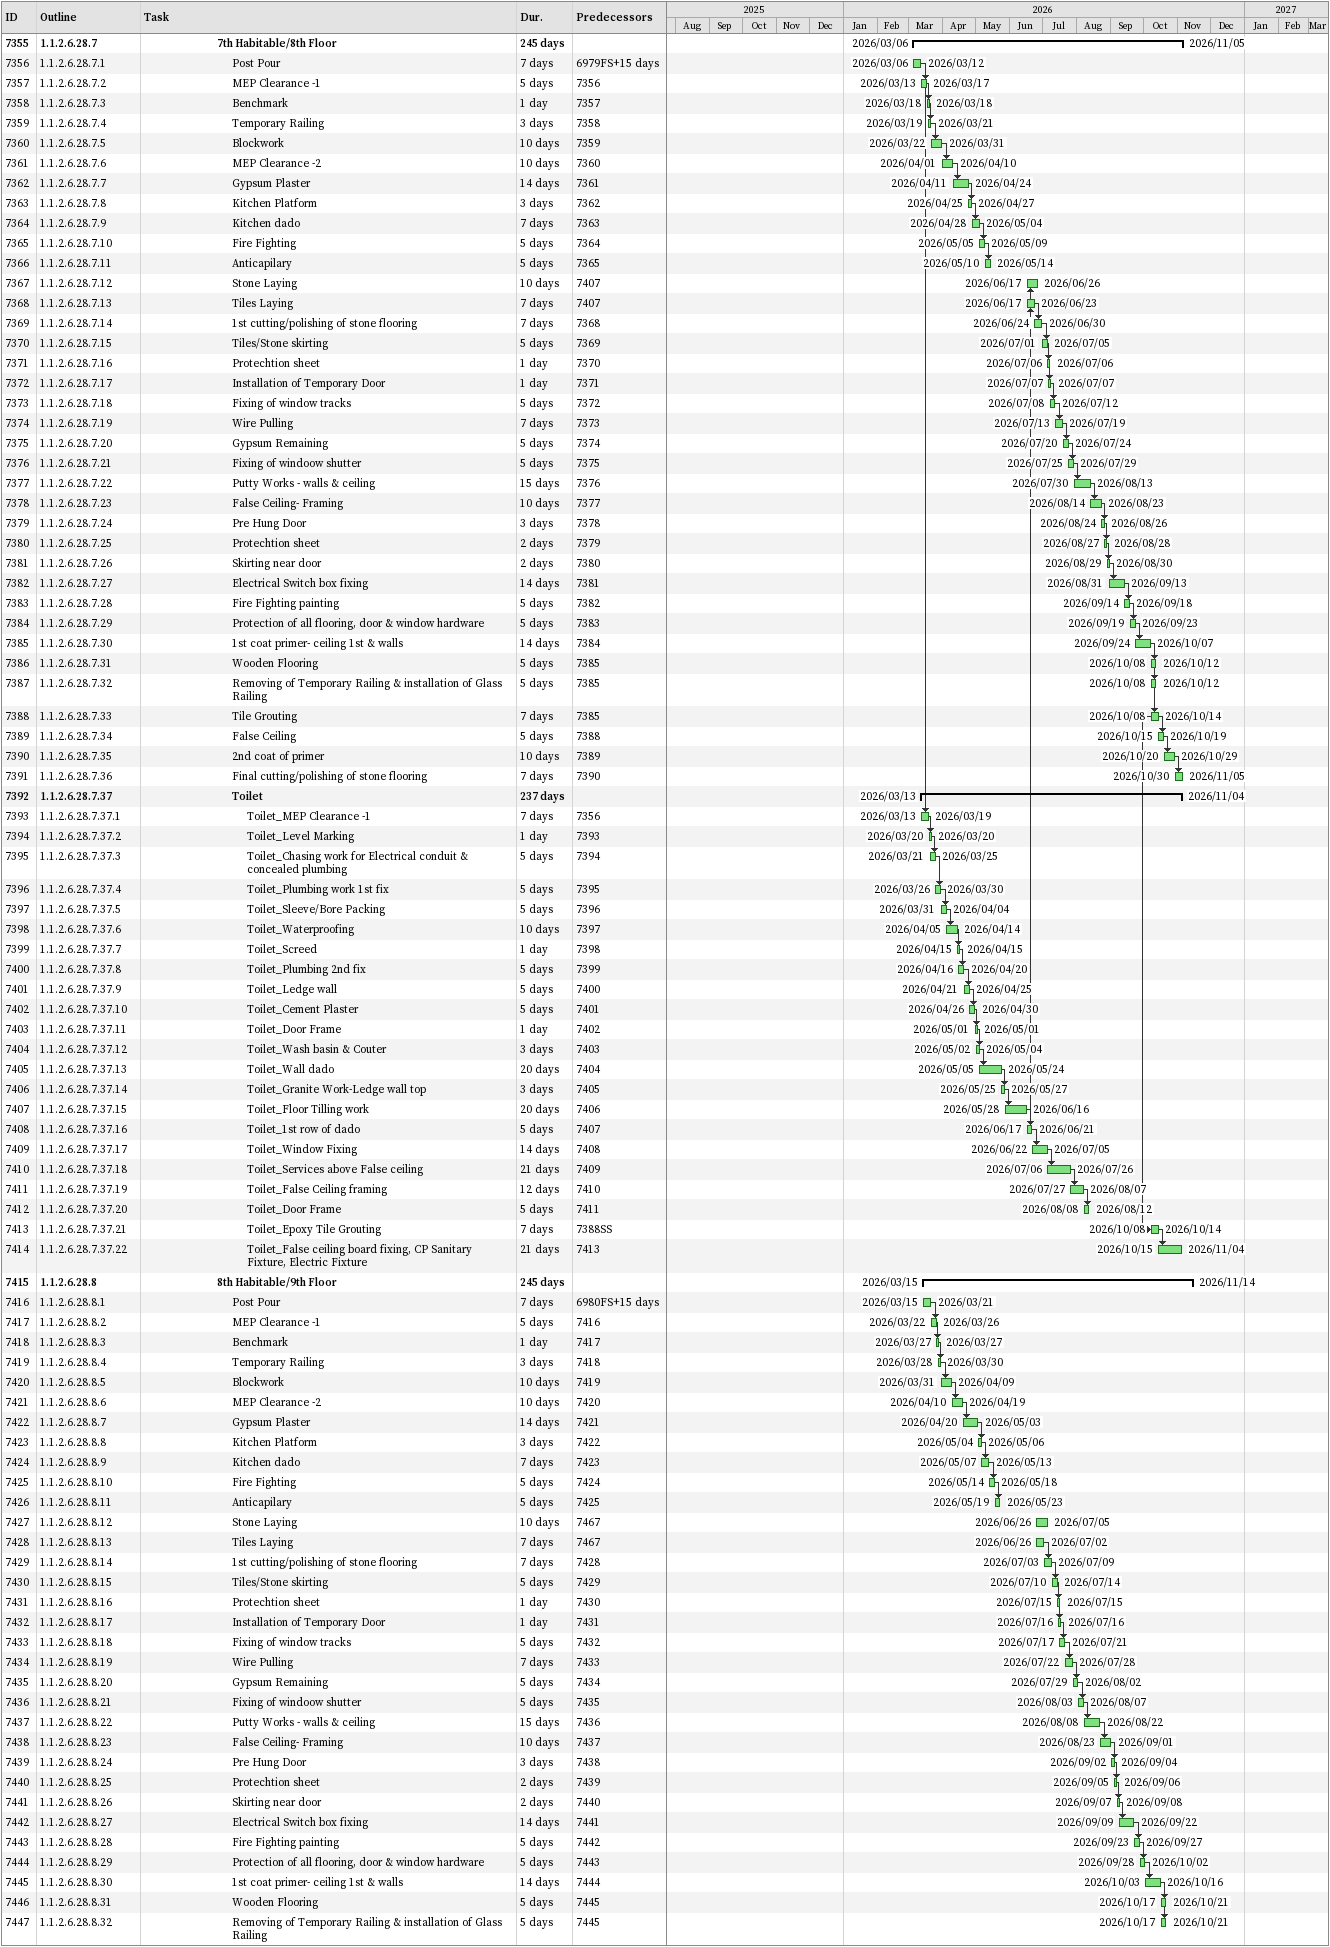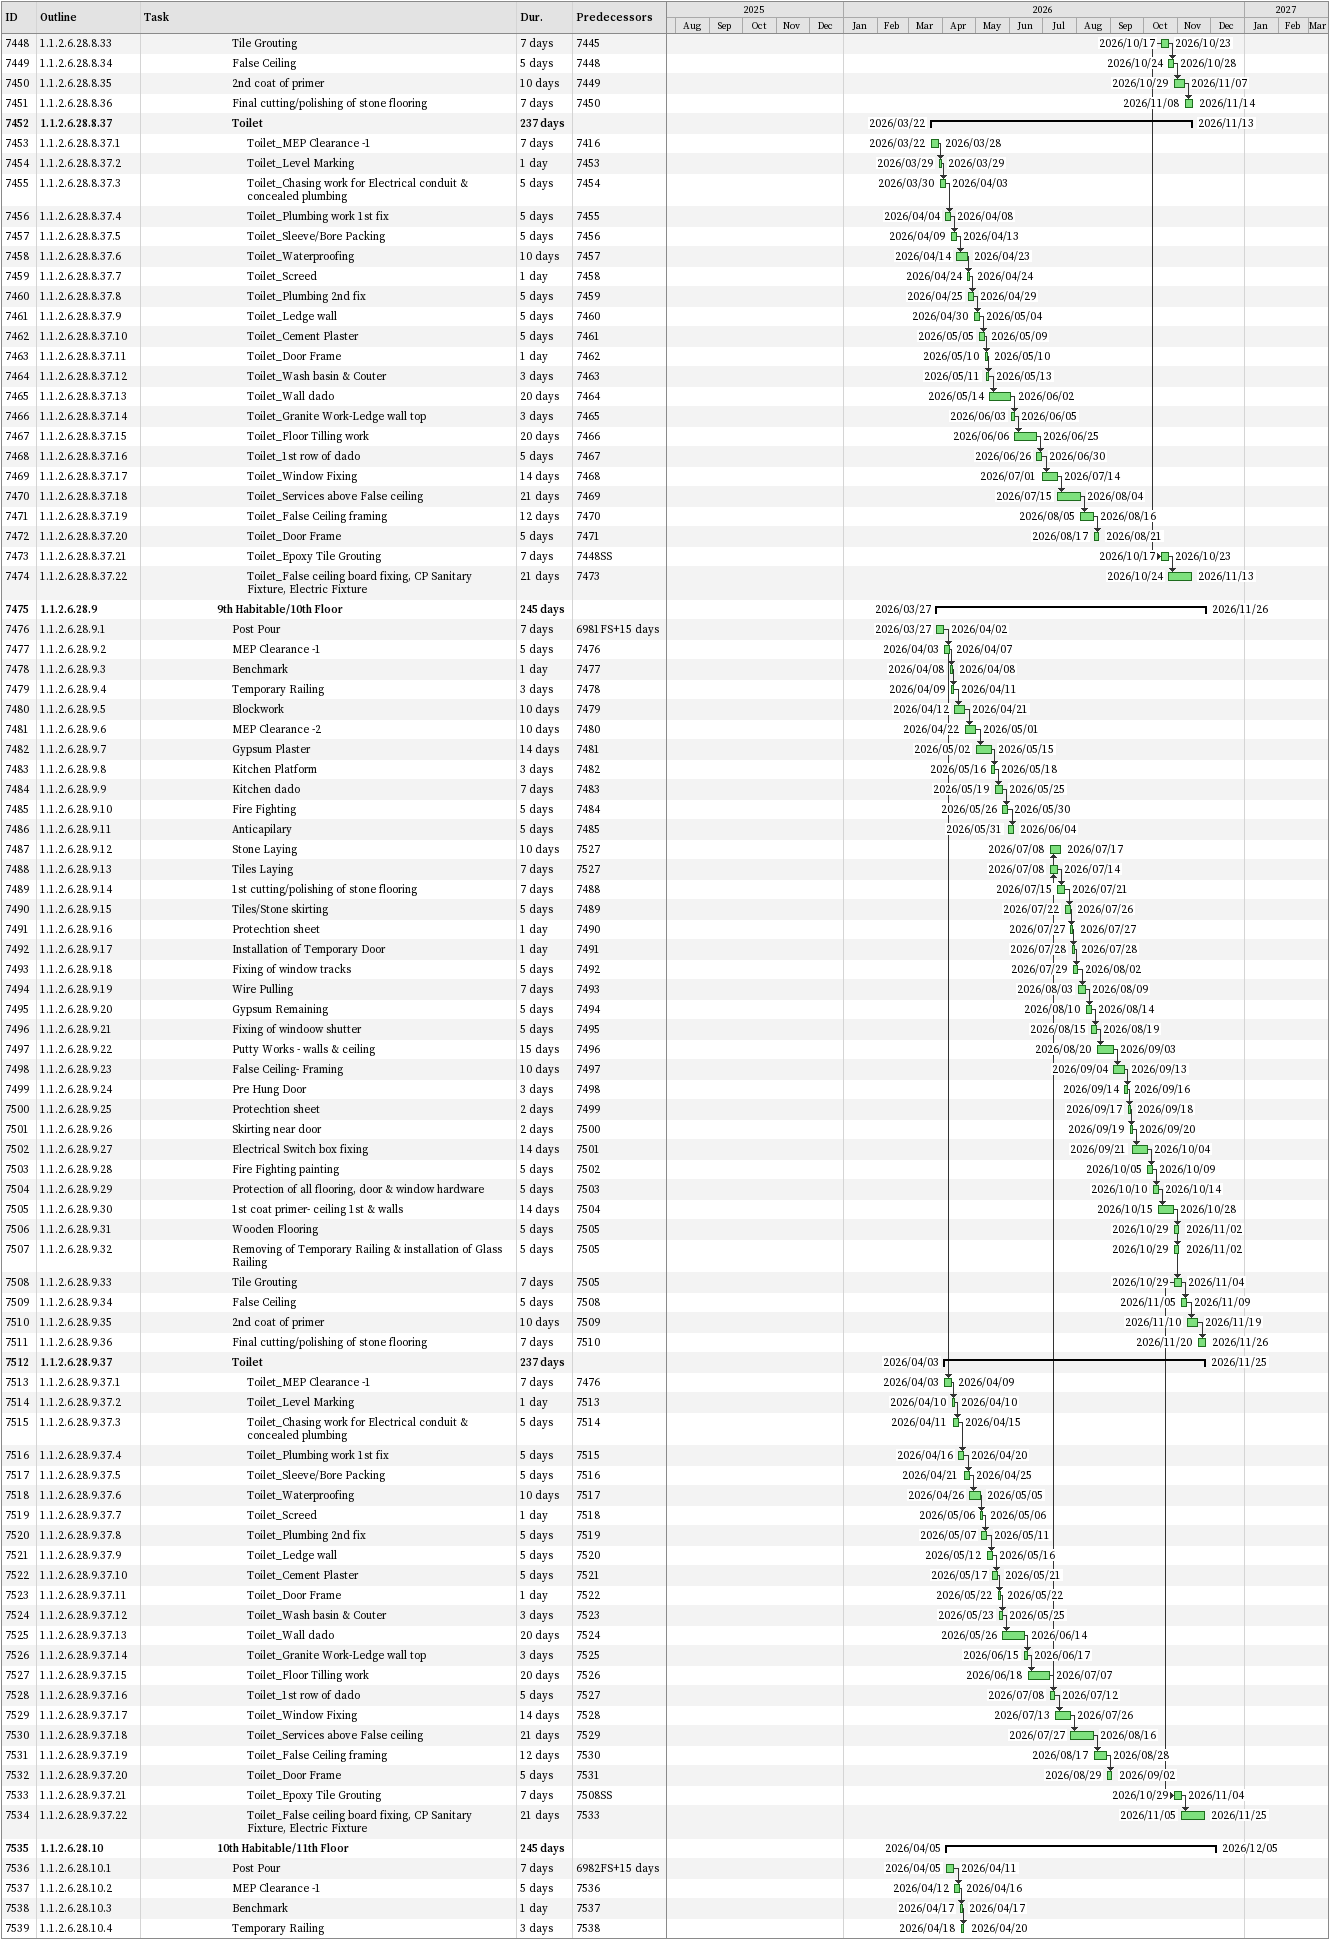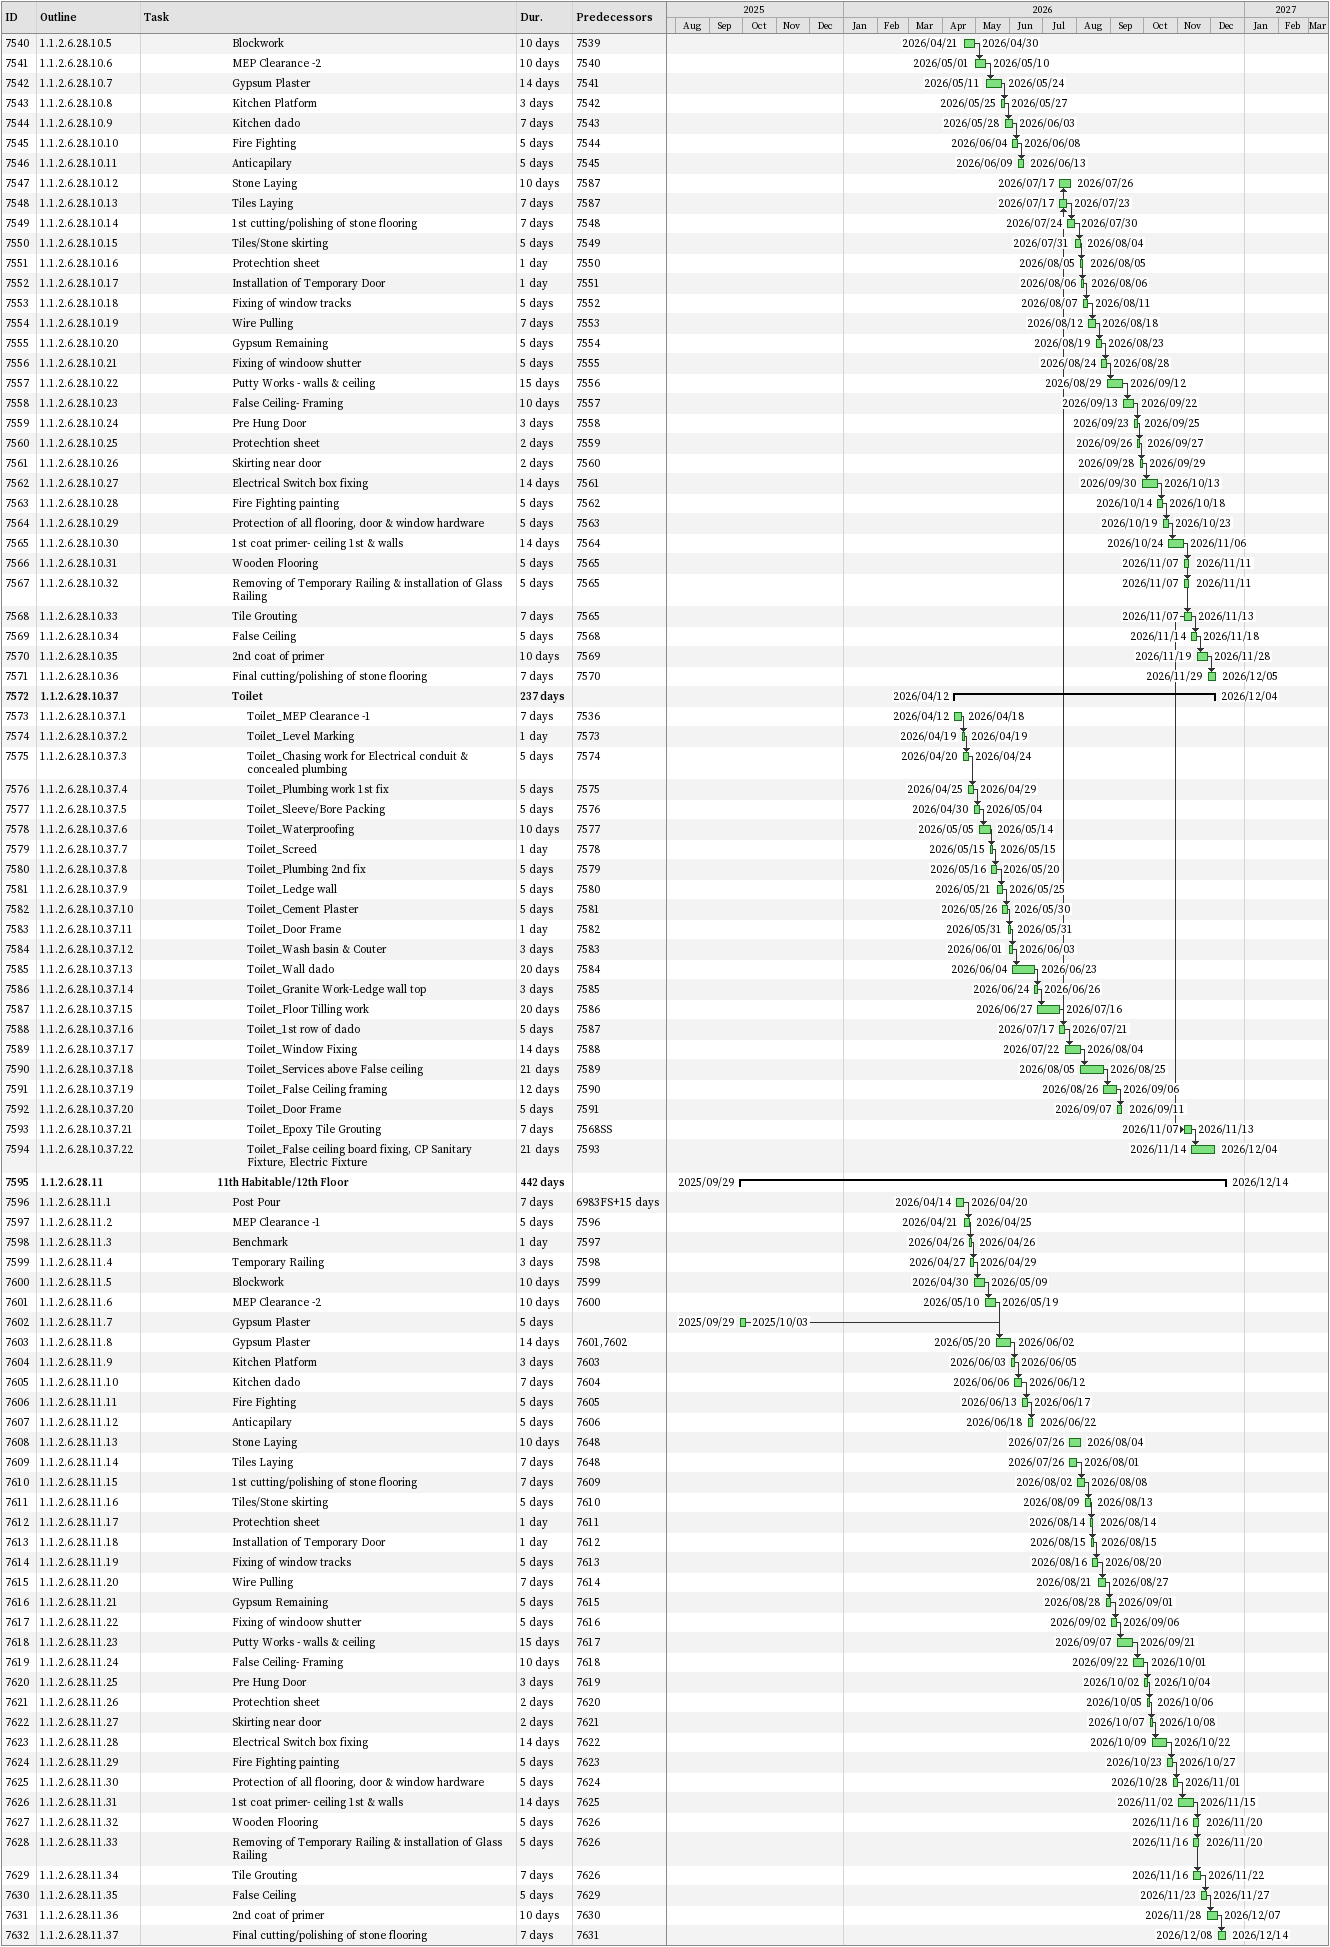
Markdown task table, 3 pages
| ID | WBS | Task | Duration | Start | Finish | Predecessors |
|---|---|---|---|---|---|---|
| 7355 | 1.1.2.6.28.7 | **7th Habitable/8th Floor** | 245d | 2026-03-06 | 2026-11-05 |  |
| 7356 | 1.1.2.6.28.7.1 | Post Pour | 7d | 2026-03-06 | 2026-03-12 | 6979FS+15d |
| 7357 | 1.1.2.6.28.7.2 | MEP Clearance -1 | 5d | 2026-03-13 | 2026-03-17 | 7356 |
| 7358 | 1.1.2.6.28.7.3 | Benchmark | 1d | 2026-03-18 | 2026-03-18 | 7357 |
| 7359 | 1.1.2.6.28.7.4 | Temporary Railing | 3d | 2026-03-19 | 2026-03-21 | 7358 |
| 7360 | 1.1.2.6.28.7.5 | Blockwork | 10d | 2026-03-22 | 2026-03-31 | 7359 |
| 7361 | 1.1.2.6.28.7.6 | MEP Clearance -2 | 10d | 2026-04-01 | 2026-04-10 | 7360 |
| 7362 | 1.1.2.6.28.7.7 | Gypsum Plaster | 14d | 2026-04-11 | 2026-04-24 | 7361 |
| 7363 | 1.1.2.6.28.7.8 | Kitchen Platform | 3d | 2026-04-25 | 2026-04-27 | 7362 |
| 7364 | 1.1.2.6.28.7.9 | Kitchen dado | 7d | 2026-04-28 | 2026-05-04 | 7363 |
| 7365 | 1.1.2.6.28.7.10 | Fire Fighting | 5d | 2026-05-05 | 2026-05-09 | 7364 |
| 7366 | 1.1.2.6.28.7.11 | Anticapilary | 5d | 2026-05-10 | 2026-05-14 | 7365 |
| 7367 | 1.1.2.6.28.7.12 | Stone Laying | 10d | 2026-06-17 | 2026-06-26 | 7407 |
| 7368 | 1.1.2.6.28.7.13 | Tiles Laying | 7d | 2026-06-17 | 2026-06-23 | 7407 |
| 7369 | 1.1.2.6.28.7.14 | 1st cutting/polishing of stone flooring | 7d | 2026-06-24 | 2026-06-30 | 7368 |
| 7370 | 1.1.2.6.28.7.15 | Tiles/Stone skirting | 5d | 2026-07-01 | 2026-07-05 | 7369 |
| 7371 | 1.1.2.6.28.7.16 | Protechtion sheet | 1d | 2026-07-06 | 2026-07-06 | 7370 |
| 7372 | 1.1.2.6.28.7.17 | Installation of Temporary Door | 1d | 2026-07-07 | 2026-07-07 | 7371 |
| 7373 | 1.1.2.6.28.7.18 | Fixing of window tracks | 5d | 2026-07-08 | 2026-07-12 | 7372 |
| 7374 | 1.1.2.6.28.7.19 | Wire Pulling | 7d | 2026-07-13 | 2026-07-19 | 7373 |
| 7375 | 1.1.2.6.28.7.20 | Gypsum Remaining | 5d | 2026-07-20 | 2026-07-24 | 7374 |
| 7376 | 1.1.2.6.28.7.21 | Fixing of windoow shutter | 5d | 2026-07-25 | 2026-07-29 | 7375 |
| 7377 | 1.1.2.6.28.7.22 | Putty Works - walls & ceiling | 15d | 2026-07-30 | 2026-08-13 | 7376 |
| 7378 | 1.1.2.6.28.7.23 | False Ceiling- Framing | 10d | 2026-08-14 | 2026-08-23 | 7377 |
| 7379 | 1.1.2.6.28.7.24 | Pre Hung Door | 3d | 2026-08-24 | 2026-08-26 | 7378 |
| 7380 | 1.1.2.6.28.7.25 | Protechtion sheet | 2d | 2026-08-27 | 2026-08-28 | 7379 |
| 7381 | 1.1.2.6.28.7.26 | Skirting near door | 2d | 2026-08-29 | 2026-08-30 | 7380 |
| 7382 | 1.1.2.6.28.7.27 | Electrical Switch box fixing | 14d | 2026-08-31 | 2026-09-13 | 7381 |
| 7383 | 1.1.2.6.28.7.28 | Fire Fighting painting | 5d | 2026-09-14 | 2026-09-18 | 7382 |
| 7384 | 1.1.2.6.28.7.29 | Protection of all flooring, door & window hardware | 5d | 2026-09-19 | 2026-09-23 | 7383 |
| 7385 | 1.1.2.6.28.7.30 | 1st coat primer- ceiling 1st & walls | 14d | 2026-09-24 | 2026-10-07 | 7384 |
| 7386 | 1.1.2.6.28.7.31 | Wooden Flooring | 5d | 2026-10-08 | 2026-10-12 | 7385 |
| 7387 | 1.1.2.6.28.7.32 | Removing of Temporary Railing & installation of Glass Railing | 5d | 2026-10-08 | 2026-10-12 | 7385 |
| 7388 | 1.1.2.6.28.7.33 | Tile Grouting | 7d | 2026-10-08 | 2026-10-14 | 7385 |
| 7389 | 1.1.2.6.28.7.34 | False Ceiling | 5d | 2026-10-15 | 2026-10-19 | 7388 |
| 7390 | 1.1.2.6.28.7.35 | 2nd coat of primer | 10d | 2026-10-20 | 2026-10-29 | 7389 |
| 7391 | 1.1.2.6.28.7.36 | Final cutting/polishing of stone flooring | 7d | 2026-10-30 | 2026-11-05 | 7390 |
| 7392 | 1.1.2.6.28.7.37 | **Toilet** | 237d | 2026-03-13 | 2026-11-04 |  |
| 7393 | 1.1.2.6.28.7.37.1 | Toilet_MEP Clearance -1 | 7d | 2026-03-13 | 2026-03-19 | 7356 |
| 7394 | 1.1.2.6.28.7.37.2 | Toilet_Level Marking | 1d | 2026-03-20 | 2026-03-20 | 7393 |
| 7395 | 1.1.2.6.28.7.37.3 | Toilet_Chasing work for Electrical conduit & concealed plumbing | 5d | 2026-03-21 | 2026-03-25 | 7394 |
| 7396 | 1.1.2.6.28.7.37.4 | Toilet_Plumbing work 1st fix | 5d | 2026-03-26 | 2026-03-30 | 7395 |
| 7397 | 1.1.2.6.28.7.37.5 | Toilet_Sleeve/Bore Packing | 5d | 2026-03-31 | 2026-04-04 | 7396 |
| 7398 | 1.1.2.6.28.7.37.6 | Toilet_Waterproofing | 10d | 2026-04-05 | 2026-04-14 | 7397 |
| 7399 | 1.1.2.6.28.7.37.7 | Toilet_Screed | 1d | 2026-04-15 | 2026-04-15 | 7398 |
| 7400 | 1.1.2.6.28.7.37.8 | Toilet_Plumbing 2nd fix | 5d | 2026-04-16 | 2026-04-20 | 7399 |
| 7401 | 1.1.2.6.28.7.37.9 | Toilet_Ledge wall | 5d | 2026-04-21 | 2026-04-25 | 7400 |
| 7402 | 1.1.2.6.28.7.37.10 | Toilet_Cement Plaster | 5d | 2026-04-26 | 2026-04-30 | 7401 |
| 7403 | 1.1.2.6.28.7.37.11 | Toilet_Door Frame | 1d | 2026-05-01 | 2026-05-01 | 7402 |
| 7404 | 1.1.2.6.28.7.37.12 | Toilet_Wash basin & Couter | 3d | 2026-05-02 | 2026-05-04 | 7403 |
| 7405 | 1.1.2.6.28.7.37.13 | Toilet_Wall dado | 20d | 2026-05-05 | 2026-05-24 | 7404 |
| 7406 | 1.1.2.6.28.7.37.14 | Toilet_Granite Work-Ledge wall top | 3d | 2026-05-25 | 2026-05-27 | 7405 |
| 7407 | 1.1.2.6.28.7.37.15 | Toilet_Floor Tilling work | 20d | 2026-05-28 | 2026-06-16 | 7406 |
| 7408 | 1.1.2.6.28.7.37.16 | Toilet_1st row of dado | 5d | 2026-06-17 | 2026-06-21 | 7407 |
| 7409 | 1.1.2.6.28.7.37.17 | Toilet_Window Fixing | 14d | 2026-06-22 | 2026-07-05 | 7408 |
| 7410 | 1.1.2.6.28.7.37.18 | Toilet_Services above False ceiling | 21d | 2026-07-06 | 2026-07-26 | 7409 |
| 7411 | 1.1.2.6.28.7.37.19 | Toilet_False Ceiling framing | 12d | 2026-07-27 | 2026-08-07 | 7410 |
| 7412 | 1.1.2.6.28.7.37.20 | Toilet_Door Frame | 5d | 2026-08-08 | 2026-08-12 | 7411 |
| 7413 | 1.1.2.6.28.7.37.21 | Toilet_Epoxy Tile Grouting | 7d | 2026-10-08 | 2026-10-14 | 7388SS |
| 7414 | 1.1.2.6.28.7.37.22 | Toilet_False ceiling board fixing, CP Sanitary Fixture, Electric Fixture | 21d | 2026-10-15 | 2026-11-04 | 7413 |
| 7415 | 1.1.2.6.28.8 | **8th Habitable/9th Floor** | 245d | 2026-03-15 | 2026-11-14 |  |
| 7416 | 1.1.2.6.28.8.1 | Post Pour | 7d | 2026-03-15 | 2026-03-21 | 6980FS+15d |
| 7417 | 1.1.2.6.28.8.2 | MEP Clearance -1 | 5d | 2026-03-22 | 2026-03-26 | 7416 |
| 7418 | 1.1.2.6.28.8.3 | Benchmark | 1d | 2026-03-27 | 2026-03-27 | 7417 |
| 7419 | 1.1.2.6.28.8.4 | Temporary Railing | 3d | 2026-03-28 | 2026-03-30 | 7418 |
| 7420 | 1.1.2.6.28.8.5 | Blockwork | 10d | 2026-03-31 | 2026-04-09 | 7419 |
| 7421 | 1.1.2.6.28.8.6 | MEP Clearance -2 | 10d | 2026-04-10 | 2026-04-19 | 7420 |
| 7422 | 1.1.2.6.28.8.7 | Gypsum Plaster | 14d | 2026-04-20 | 2026-05-03 | 7421 |
| 7423 | 1.1.2.6.28.8.8 | Kitchen Platform | 3d | 2026-05-04 | 2026-05-06 | 7422 |
| 7424 | 1.1.2.6.28.8.9 | Kitchen dado | 7d | 2026-05-07 | 2026-05-13 | 7423 |
| 7425 | 1.1.2.6.28.8.10 | Fire Fighting | 5d | 2026-05-14 | 2026-05-18 | 7424 |
| 7426 | 1.1.2.6.28.8.11 | Anticapilary | 5d | 2026-05-19 | 2026-05-23 | 7425 |
| 7427 | 1.1.2.6.28.8.12 | Stone Laying | 10d | 2026-06-26 | 2026-07-05 | 7467 |
| 7428 | 1.1.2.6.28.8.13 | Tiles Laying | 7d | 2026-06-26 | 2026-07-02 | 7467 |
| 7429 | 1.1.2.6.28.8.14 | 1st cutting/polishing of stone flooring | 7d | 2026-07-03 | 2026-07-09 | 7428 |
| 7430 | 1.1.2.6.28.8.15 | Tiles/Stone skirting | 5d | 2026-07-10 | 2026-07-14 | 7429 |
| 7431 | 1.1.2.6.28.8.16 | Protechtion sheet | 1d | 2026-07-15 | 2026-07-15 | 7430 |
| 7432 | 1.1.2.6.28.8.17 | Installation of Temporary Door | 1d | 2026-07-16 | 2026-07-16 | 7431 |
| 7433 | 1.1.2.6.28.8.18 | Fixing of window tracks | 5d | 2026-07-17 | 2026-07-21 | 7432 |
| 7434 | 1.1.2.6.28.8.19 | Wire Pulling | 7d | 2026-07-22 | 2026-07-28 | 7433 |
| 7435 | 1.1.2.6.28.8.20 | Gypsum Remaining | 5d | 2026-07-29 | 2026-08-02 | 7434 |
| 7436 | 1.1.2.6.28.8.21 | Fixing of windoow shutter | 5d | 2026-08-03 | 2026-08-07 | 7435 |
| 7437 | 1.1.2.6.28.8.22 | Putty Works - walls & ceiling | 15d | 2026-08-08 | 2026-08-22 | 7436 |
| 7438 | 1.1.2.6.28.8.23 | False Ceiling- Framing | 10d | 2026-08-23 | 2026-09-01 | 7437 |
| 7439 | 1.1.2.6.28.8.24 | Pre Hung Door | 3d | 2026-09-02 | 2026-09-04 | 7438 |
| 7440 | 1.1.2.6.28.8.25 | Protechtion sheet | 2d | 2026-09-05 | 2026-09-06 | 7439 |
| 7441 | 1.1.2.6.28.8.26 | Skirting near door | 2d | 2026-09-07 | 2026-09-08 | 7440 |
| 7442 | 1.1.2.6.28.8.27 | Electrical Switch box fixing | 14d | 2026-09-09 | 2026-09-22 | 7441 |
| 7443 | 1.1.2.6.28.8.28 | Fire Fighting painting | 5d | 2026-09-23 | 2026-09-27 | 7442 |
| 7444 | 1.1.2.6.28.8.29 | Protection of all flooring, door & window hardware | 5d | 2026-09-28 | 2026-10-02 | 7443 |
| 7445 | 1.1.2.6.28.8.30 | 1st coat primer- ceiling 1st & walls | 14d | 2026-10-03 | 2026-10-16 | 7444 |
| 7446 | 1.1.2.6.28.8.31 | Wooden Flooring | 5d | 2026-10-17 | 2026-10-21 | 7445 |
| 7447 | 1.1.2.6.28.8.32 | Removing of Temporary Railing & installation of Glass Railing | 5d | 2026-10-17 | 2026-10-21 | 7445 |
| 7448 | 1.1.2.6.28.8.33 | Tile Grouting | 7d | 2026-10-17 | 2026-10-23 | 7445 |
| 7449 | 1.1.2.6.28.8.34 | False Ceiling | 5d | 2026-10-24 | 2026-10-28 | 7448 |
| 7450 | 1.1.2.6.28.8.35 | 2nd coat of primer | 10d | 2026-10-29 | 2026-11-07 | 7449 |
| 7451 | 1.1.2.6.28.8.36 | Final cutting/polishing of stone flooring | 7d | 2026-11-08 | 2026-11-14 | 7450 |
| 7452 | 1.1.2.6.28.8.37 | **Toilet** | 237d | 2026-03-22 | 2026-11-13 |  |
| 7453 | 1.1.2.6.28.8.37.1 | Toilet_MEP Clearance -1 | 7d | 2026-03-22 | 2026-03-28 | 7416 |
| 7454 | 1.1.2.6.28.8.37.2 | Toilet_Level Marking | 1d | 2026-03-29 | 2026-03-29 | 7453 |
| 7455 | 1.1.2.6.28.8.37.3 | Toilet_Chasing work for Electrical conduit & concealed plumbing | 5d | 2026-03-30 | 2026-04-03 | 7454 |
| 7456 | 1.1.2.6.28.8.37.4 | Toilet_Plumbing work 1st fix | 5d | 2026-04-04 | 2026-04-08 | 7455 |
| 7457 | 1.1.2.6.28.8.37.5 | Toilet_Sleeve/Bore Packing | 5d | 2026-04-09 | 2026-04-13 | 7456 |
| 7458 | 1.1.2.6.28.8.37.6 | Toilet_Waterproofing | 10d | 2026-04-14 | 2026-04-23 | 7457 |
| 7459 | 1.1.2.6.28.8.37.7 | Toilet_Screed | 1d | 2026-04-24 | 2026-04-24 | 7458 |
| 7460 | 1.1.2.6.28.8.37.8 | Toilet_Plumbing 2nd fix | 5d | 2026-04-25 | 2026-04-29 | 7459 |
| 7461 | 1.1.2.6.28.8.37.9 | Toilet_Ledge wall | 5d | 2026-04-30 | 2026-05-04 | 7460 |
| 7462 | 1.1.2.6.28.8.37.10 | Toilet_Cement Plaster | 5d | 2026-05-05 | 2026-05-09 | 7461 |
| 7463 | 1.1.2.6.28.8.37.11 | Toilet_Door Frame | 1d | 2026-05-10 | 2026-05-10 | 7462 |
| 7464 | 1.1.2.6.28.8.37.12 | Toilet_Wash basin & Couter | 3d | 2026-05-11 | 2026-05-13 | 7463 |
| 7465 | 1.1.2.6.28.8.37.13 | Toilet_Wall dado | 20d | 2026-05-14 | 2026-06-02 | 7464 |
| 7466 | 1.1.2.6.28.8.37.14 | Toilet_Granite Work-Ledge wall top | 3d | 2026-06-03 | 2026-06-05 | 7465 |
| 7467 | 1.1.2.6.28.8.37.15 | Toilet_Floor Tilling work | 20d | 2026-06-06 | 2026-06-25 | 7466 |
| 7468 | 1.1.2.6.28.8.37.16 | Toilet_1st row of dado | 5d | 2026-06-26 | 2026-06-30 | 7467 |
| 7469 | 1.1.2.6.28.8.37.17 | Toilet_Window Fixing | 14d | 2026-07-01 | 2026-07-14 | 7468 |
| 7470 | 1.1.2.6.28.8.37.18 | Toilet_Services above False ceiling | 21d | 2026-07-15 | 2026-08-04 | 7469 |
| 7471 | 1.1.2.6.28.8.37.19 | Toilet_False Ceiling framing | 12d | 2026-08-05 | 2026-08-16 | 7470 |
| 7472 | 1.1.2.6.28.8.37.20 | Toilet_Door Frame | 5d | 2026-08-17 | 2026-08-21 | 7471 |
| 7473 | 1.1.2.6.28.8.37.21 | Toilet_Epoxy Tile Grouting | 7d | 2026-10-17 | 2026-10-23 | 7448SS |
| 7474 | 1.1.2.6.28.8.37.22 | Toilet_False ceiling board fixing, CP Sanitary Fixture, Electric Fixture | 21d | 2026-10-24 | 2026-11-13 | 7473 |
| 7475 | 1.1.2.6.28.9 | **9th Habitable/10th Floor** | 245d | 2026-03-27 | 2026-11-26 |  |
| 7476 | 1.1.2.6.28.9.1 | Post Pour | 7d | 2026-03-27 | 2026-04-02 | 6981FS+15d |
| 7477 | 1.1.2.6.28.9.2 | MEP Clearance -1 | 5d | 2026-04-03 | 2026-04-07 | 7476 |
| 7478 | 1.1.2.6.28.9.3 | Benchmark | 1d | 2026-04-08 | 2026-04-08 | 7477 |
| 7479 | 1.1.2.6.28.9.4 | Temporary Railing | 3d | 2026-04-09 | 2026-04-11 | 7478 |
| 7480 | 1.1.2.6.28.9.5 | Blockwork | 10d | 2026-04-12 | 2026-04-21 | 7479 |
| 7481 | 1.1.2.6.28.9.6 | MEP Clearance -2 | 10d | 2026-04-22 | 2026-05-01 | 7480 |
| 7482 | 1.1.2.6.28.9.7 | Gypsum Plaster | 14d | 2026-05-02 | 2026-05-15 | 7481 |
| 7483 | 1.1.2.6.28.9.8 | Kitchen Platform | 3d | 2026-05-16 | 2026-05-18 | 7482 |
| 7484 | 1.1.2.6.28.9.9 | Kitchen dado | 7d | 2026-05-19 | 2026-05-25 | 7483 |
| 7485 | 1.1.2.6.28.9.10 | Fire Fighting | 5d | 2026-05-26 | 2026-05-30 | 7484 |
| 7486 | 1.1.2.6.28.9.11 | Anticapilary | 5d | 2026-05-31 | 2026-06-04 | 7485 |
| 7487 | 1.1.2.6.28.9.12 | Stone Laying | 10d | 2026-07-08 | 2026-07-17 | 7527 |
| 7488 | 1.1.2.6.28.9.13 | Tiles Laying | 7d | 2026-07-08 | 2026-07-14 | 7527 |
| 7489 | 1.1.2.6.28.9.14 | 1st cutting/polishing of stone flooring | 7d | 2026-07-15 | 2026-07-21 | 7488 |
| 7490 | 1.1.2.6.28.9.15 | Tiles/Stone skirting | 5d | 2026-07-22 | 2026-07-26 | 7489 |
| 7491 | 1.1.2.6.28.9.16 | Protechtion sheet | 1d | 2026-07-27 | 2026-07-27 | 7490 |
| 7492 | 1.1.2.6.28.9.17 | Installation of Temporary Door | 1d | 2026-07-28 | 2026-07-28 | 7491 |
| 7493 | 1.1.2.6.28.9.18 | Fixing of window tracks | 5d | 2026-07-29 | 2026-08-02 | 7492 |
| 7494 | 1.1.2.6.28.9.19 | Wire Pulling | 7d | 2026-08-03 | 2026-08-09 | 7493 |
| 7495 | 1.1.2.6.28.9.20 | Gypsum Remaining | 5d | 2026-08-10 | 2026-08-14 | 7494 |
| 7496 | 1.1.2.6.28.9.21 | Fixing of windoow shutter | 5d | 2026-08-15 | 2026-08-19 | 7495 |
| 7497 | 1.1.2.6.28.9.22 | Putty Works - walls & ceiling | 15d | 2026-08-20 | 2026-09-03 | 7496 |
| 7498 | 1.1.2.6.28.9.23 | False Ceiling- Framing | 10d | 2026-09-04 | 2026-09-13 | 7497 |
| 7499 | 1.1.2.6.28.9.24 | Pre Hung Door | 3d | 2026-09-14 | 2026-09-16 | 7498 |
| 7500 | 1.1.2.6.28.9.25 | Protechtion sheet | 2d | 2026-09-17 | 2026-09-18 | 7499 |
| 7501 | 1.1.2.6.28.9.26 | Skirting near door | 2d | 2026-09-19 | 2026-09-20 | 7500 |
| 7502 | 1.1.2.6.28.9.27 | Electrical Switch box fixing | 14d | 2026-09-21 | 2026-10-04 | 7501 |
| 7503 | 1.1.2.6.28.9.28 | Fire Fighting painting | 5d | 2026-10-05 | 2026-10-09 | 7502 |
| 7504 | 1.1.2.6.28.9.29 | Protection of all flooring, door & window hardware | 5d | 2026-10-10 | 2026-10-14 | 7503 |
| 7505 | 1.1.2.6.28.9.30 | 1st coat primer- ceiling 1st & walls | 14d | 2026-10-15 | 2026-10-28 | 7504 |
| 7506 | 1.1.2.6.28.9.31 | Wooden Flooring | 5d | 2026-10-29 | 2026-11-02 | 7505 |
| 7507 | 1.1.2.6.28.9.32 | Removing of Temporary Railing & installation of Glass Railing | 5d | 2026-10-29 | 2026-11-02 | 7505 |
| 7508 | 1.1.2.6.28.9.33 | Tile Grouting | 7d | 2026-10-29 | 2026-11-04 | 7505 |
| 7509 | 1.1.2.6.28.9.34 | False Ceiling | 5d | 2026-11-05 | 2026-11-09 | 7508 |
| 7510 | 1.1.2.6.28.9.35 | 2nd coat of primer | 10d | 2026-11-10 | 2026-11-19 | 7509 |
| 7511 | 1.1.2.6.28.9.36 | Final cutting/polishing of stone flooring | 7d | 2026-11-20 | 2026-11-26 | 7510 |
| 7512 | 1.1.2.6.28.9.37 | **Toilet** | 237d | 2026-04-03 | 2026-11-25 |  |
| 7513 | 1.1.2.6.28.9.37.1 | Toilet_MEP Clearance -1 | 7d | 2026-04-03 | 2026-04-09 | 7476 |
| 7514 | 1.1.2.6.28.9.37.2 | Toilet_Level Marking | 1d | 2026-04-10 | 2026-04-10 | 7513 |
| 7515 | 1.1.2.6.28.9.37.3 | Toilet_Chasing work for Electrical conduit & concealed plumbing | 5d | 2026-04-11 | 2026-04-15 | 7514 |
| 7516 | 1.1.2.6.28.9.37.4 | Toilet_Plumbing work 1st fix | 5d | 2026-04-16 | 2026-04-20 | 7515 |
| 7517 | 1.1.2.6.28.9.37.5 | Toilet_Sleeve/Bore Packing | 5d | 2026-04-21 | 2026-04-25 | 7516 |
| 7518 | 1.1.2.6.28.9.37.6 | Toilet_Waterproofing | 10d | 2026-04-26 | 2026-05-05 | 7517 |
| 7519 | 1.1.2.6.28.9.37.7 | Toilet_Screed | 1d | 2026-05-06 | 2026-05-06 | 7518 |
| 7520 | 1.1.2.6.28.9.37.8 | Toilet_Plumbing 2nd fix | 5d | 2026-05-07 | 2026-05-11 | 7519 |
| 7521 | 1.1.2.6.28.9.37.9 | Toilet_Ledge wall | 5d | 2026-05-12 | 2026-05-16 | 7520 |
| 7522 | 1.1.2.6.28.9.37.10 | Toilet_Cement Plaster | 5d | 2026-05-17 | 2026-05-21 | 7521 |
| 7523 | 1.1.2.6.28.9.37.11 | Toilet_Door Frame | 1d | 2026-05-22 | 2026-05-22 | 7522 |
| 7524 | 1.1.2.6.28.9.37.12 | Toilet_Wash basin & Couter | 3d | 2026-05-23 | 2026-05-25 | 7523 |
| 7525 | 1.1.2.6.28.9.37.13 | Toilet_Wall dado | 20d | 2026-05-26 | 2026-06-14 | 7524 |
| 7526 | 1.1.2.6.28.9.37.14 | Toilet_Granite Work-Ledge wall top | 3d | 2026-06-15 | 2026-06-17 | 7525 |
| 7527 | 1.1.2.6.28.9.37.15 | Toilet_Floor Tilling work | 20d | 2026-06-18 | 2026-07-07 | 7526 |
| 7528 | 1.1.2.6.28.9.37.16 | Toilet_1st row of dado | 5d | 2026-07-08 | 2026-07-12 | 7527 |
| 7529 | 1.1.2.6.28.9.37.17 | Toilet_Window Fixing | 14d | 2026-07-13 | 2026-07-26 | 7528 |
| 7530 | 1.1.2.6.28.9.37.18 | Toilet_Services above False ceiling | 21d | 2026-07-27 | 2026-08-16 | 7529 |
| 7531 | 1.1.2.6.28.9.37.19 | Toilet_False Ceiling framing | 12d | 2026-08-17 | 2026-08-28 | 7530 |
| 7532 | 1.1.2.6.28.9.37.20 | Toilet_Door Frame | 5d | 2026-08-29 | 2026-09-02 | 7531 |
| 7533 | 1.1.2.6.28.9.37.21 | Toilet_Epoxy Tile Grouting | 7d | 2026-10-29 | 2026-11-04 | 7508SS |
| 7534 | 1.1.2.6.28.9.37.22 | Toilet_False ceiling board fixing, CP Sanitary Fixture, Electric Fixture | 21d | 2026-11-05 | 2026-11-25 | 7533 |
| 7535 | 1.1.2.6.28.10 | **10th Habitable/11th Floor** | 245d | 2026-04-05 | 2026-12-05 |  |
| 7536 | 1.1.2.6.28.10.1 | Post Pour | 7d | 2026-04-05 | 2026-04-11 | 6982FS+15d |
| 7537 | 1.1.2.6.28.10.2 | MEP Clearance -1 | 5d | 2026-04-12 | 2026-04-16 | 7536 |
| 7538 | 1.1.2.6.28.10.3 | Benchmark | 1d | 2026-04-17 | 2026-04-17 | 7537 |
| 7539 | 1.1.2.6.28.10.4 | Temporary Railing | 3d | 2026-04-18 | 2026-04-20 | 7538 |
| 7540 | 1.1.2.6.28.10.5 | Blockwork | 10d | 2026-04-21 | 2026-04-30 | 7539 |
| 7541 | 1.1.2.6.28.10.6 | MEP Clearance -2 | 10d | 2026-05-01 | 2026-05-10 | 7540 |
| 7542 | 1.1.2.6.28.10.7 | Gypsum Plaster | 14d | 2026-05-11 | 2026-05-24 | 7541 |
| 7543 | 1.1.2.6.28.10.8 | Kitchen Platform | 3d | 2026-05-25 | 2026-05-27 | 7542 |
| 7544 | 1.1.2.6.28.10.9 | Kitchen dado | 7d | 2026-05-28 | 2026-06-03 | 7543 |
| 7545 | 1.1.2.6.28.10.10 | Fire Fighting | 5d | 2026-06-04 | 2026-06-08 | 7544 |
| 7546 | 1.1.2.6.28.10.11 | Anticapilary | 5d | 2026-06-09 | 2026-06-13 | 7545 |
| 7547 | 1.1.2.6.28.10.12 | Stone Laying | 10d | 2026-07-17 | 2026-07-26 | 7587 |
| 7548 | 1.1.2.6.28.10.13 | Tiles Laying | 7d | 2026-07-17 | 2026-07-23 | 7587 |
| 7549 | 1.1.2.6.28.10.14 | 1st cutting/polishing of stone flooring | 7d | 2026-07-24 | 2026-07-30 | 7548 |
| 7550 | 1.1.2.6.28.10.15 | Tiles/Stone skirting | 5d | 2026-07-31 | 2026-08-04 | 7549 |
| 7551 | 1.1.2.6.28.10.16 | Protechtion sheet | 1d | 2026-08-05 | 2026-08-05 | 7550 |
| 7552 | 1.1.2.6.28.10.17 | Installation of Temporary Door | 1d | 2026-08-06 | 2026-08-06 | 7551 |
| 7553 | 1.1.2.6.28.10.18 | Fixing of window tracks | 5d | 2026-08-07 | 2026-08-11 | 7552 |
| 7554 | 1.1.2.6.28.10.19 | Wire Pulling | 7d | 2026-08-12 | 2026-08-18 | 7553 |
| 7555 | 1.1.2.6.28.10.20 | Gypsum Remaining | 5d | 2026-08-19 | 2026-08-23 | 7554 |
| 7556 | 1.1.2.6.28.10.21 | Fixing of windoow shutter | 5d | 2026-08-24 | 2026-08-28 | 7555 |
| 7557 | 1.1.2.6.28.10.22 | Putty Works - walls & ceiling | 15d | 2026-08-29 | 2026-09-12 | 7556 |
| 7558 | 1.1.2.6.28.10.23 | False Ceiling- Framing | 10d | 2026-09-13 | 2026-09-22 | 7557 |
| 7559 | 1.1.2.6.28.10.24 | Pre Hung Door | 3d | 2026-09-23 | 2026-09-25 | 7558 |
| 7560 | 1.1.2.6.28.10.25 | Protechtion sheet | 2d | 2026-09-26 | 2026-09-27 | 7559 |
| 7561 | 1.1.2.6.28.10.26 | Skirting near door | 2d | 2026-09-28 | 2026-09-29 | 7560 |
| 7562 | 1.1.2.6.28.10.27 | Electrical Switch box fixing | 14d | 2026-09-30 | 2026-10-13 | 7561 |
| 7563 | 1.1.2.6.28.10.28 | Fire Fighting painting | 5d | 2026-10-14 | 2026-10-18 | 7562 |
| 7564 | 1.1.2.6.28.10.29 | Protection of all flooring, door & window hardware | 5d | 2026-10-19 | 2026-10-23 | 7563 |
| 7565 | 1.1.2.6.28.10.30 | 1st coat primer- ceiling 1st & walls | 14d | 2026-10-24 | 2026-11-06 | 7564 |
| 7566 | 1.1.2.6.28.10.31 | Wooden Flooring | 5d | 2026-11-07 | 2026-11-11 | 7565 |
| 7567 | 1.1.2.6.28.10.32 | Removing of Temporary Railing & installation of Glass Railing | 5d | 2026-11-07 | 2026-11-11 | 7565 |
| 7568 | 1.1.2.6.28.10.33 | Tile Grouting | 7d | 2026-11-07 | 2026-11-13 | 7565 |
| 7569 | 1.1.2.6.28.10.34 | False Ceiling | 5d | 2026-11-14 | 2026-11-18 | 7568 |
| 7570 | 1.1.2.6.28.10.35 | 2nd coat of primer | 10d | 2026-11-19 | 2026-11-28 | 7569 |
| 7571 | 1.1.2.6.28.10.36 | Final cutting/polishing of stone flooring | 7d | 2026-11-29 | 2026-12-05 | 7570 |
| 7572 | 1.1.2.6.28.10.37 | **Toilet** | 237d | 2026-04-12 | 2026-12-04 |  |
| 7573 | 1.1.2.6.28.10.37.1 | Toilet_MEP Clearance -1 | 7d | 2026-04-12 | 2026-04-18 | 7536 |
| 7574 | 1.1.2.6.28.10.37.2 | Toilet_Level Marking | 1d | 2026-04-19 | 2026-04-19 | 7573 |
| 7575 | 1.1.2.6.28.10.37.3 | Toilet_Chasing work for Electrical conduit & concealed plumbing | 5d | 2026-04-20 | 2026-04-24 | 7574 |
| 7576 | 1.1.2.6.28.10.37.4 | Toilet_Plumbing work 1st fix | 5d | 2026-04-25 | 2026-04-29 | 7575 |
| 7577 | 1.1.2.6.28.10.37.5 | Toilet_Sleeve/Bore Packing | 5d | 2026-04-30 | 2026-05-04 | 7576 |
| 7578 | 1.1.2.6.28.10.37.6 | Toilet_Waterproofing | 10d | 2026-05-05 | 2026-05-14 | 7577 |
| 7579 | 1.1.2.6.28.10.37.7 | Toilet_Screed | 1d | 2026-05-15 | 2026-05-15 | 7578 |
| 7580 | 1.1.2.6.28.10.37.8 | Toilet_Plumbing 2nd fix | 5d | 2026-05-16 | 2026-05-20 | 7579 |
| 7581 | 1.1.2.6.28.10.37.9 | Toilet_Ledge wall | 5d | 2026-05-21 | 2026-05-25 | 7580 |
| 7582 | 1.1.2.6.28.10.37.10 | Toilet_Cement Plaster | 5d | 2026-05-26 | 2026-05-30 | 7581 |
| 7583 | 1.1.2.6.28.10.37.11 | Toilet_Door Frame | 1d | 2026-05-31 | 2026-05-31 | 7582 |
| 7584 | 1.1.2.6.28.10.37.12 | Toilet_Wash basin & Couter | 3d | 2026-06-01 | 2026-06-03 | 7583 |
| 7585 | 1.1.2.6.28.10.37.13 | Toilet_Wall dado | 20d | 2026-06-04 | 2026-06-23 | 7584 |
| 7586 | 1.1.2.6.28.10.37.14 | Toilet_Granite Work-Ledge wall top | 3d | 2026-06-24 | 2026-06-26 | 7585 |
| 7587 | 1.1.2.6.28.10.37.15 | Toilet_Floor Tilling work | 20d | 2026-06-27 | 2026-07-16 | 7586 |
| 7588 | 1.1.2.6.28.10.37.16 | Toilet_1st row of dado | 5d | 2026-07-17 | 2026-07-21 | 7587 |
| 7589 | 1.1.2.6.28.10.37.17 | Toilet_Window Fixing | 14d | 2026-07-22 | 2026-08-04 | 7588 |
| 7590 | 1.1.2.6.28.10.37.18 | Toilet_Services above False ceiling | 21d | 2026-08-05 | 2026-08-25 | 7589 |
| 7591 | 1.1.2.6.28.10.37.19 | Toilet_False Ceiling framing | 12d | 2026-08-26 | 2026-09-06 | 7590 |
| 7592 | 1.1.2.6.28.10.37.20 | Toilet_Door Frame | 5d | 2026-09-07 | 2026-09-11 | 7591 |
| 7593 | 1.1.2.6.28.10.37.21 | Toilet_Epoxy Tile Grouting | 7d | 2026-11-07 | 2026-11-13 | 7568SS |
| 7594 | 1.1.2.6.28.10.37.22 | Toilet_False ceiling board fixing, CP Sanitary Fixture, Electric Fixture | 21d | 2026-11-14 | 2026-12-04 | 7593 |
| 7595 | 1.1.2.6.28.11 | **11th Habitable/12th Floor** | 442d | 2025-09-29 | 2026-12-14 |  |
| 7596 | 1.1.2.6.28.11.1 | Post Pour | 7d | 2026-04-14 | 2026-04-20 | 6983FS+15d |
| 7597 | 1.1.2.6.28.11.2 | MEP Clearance -1 | 5d | 2026-04-21 | 2026-04-25 | 7596 |
| 7598 | 1.1.2.6.28.11.3 | Benchmark | 1d | 2026-04-26 | 2026-04-26 | 7597 |
| 7599 | 1.1.2.6.28.11.4 | Temporary Railing | 3d | 2026-04-27 | 2026-04-29 | 7598 |
| 7600 | 1.1.2.6.28.11.5 | Blockwork | 10d | 2026-04-30 | 2026-05-09 | 7599 |
| 7601 | 1.1.2.6.28.11.6 | MEP Clearance -2 | 10d | 2026-05-10 | 2026-05-19 | 7600 |
| 7602 | 1.1.2.6.28.11.7 | Gypsum Plaster | 5d | 2025-09-29 | 2025-10-03 |  |
| 7603 | 1.1.2.6.28.11.8 | Gypsum Plaster | 14d | 2026-05-20 | 2026-06-02 | 7601, 7602 |
| 7604 | 1.1.2.6.28.11.9 | Kitchen Platform | 3d | 2026-06-03 | 2026-06-05 | 7603 |
| 7605 | 1.1.2.6.28.11.10 | Kitchen dado | 7d | 2026-06-06 | 2026-06-12 | 7604 |
| 7606 | 1.1.2.6.28.11.11 | Fire Fighting | 5d | 2026-06-13 | 2026-06-17 | 7605 |
| 7607 | 1.1.2.6.28.11.12 | Anticapilary | 5d | 2026-06-18 | 2026-06-22 | 7606 |
| 7608 | 1.1.2.6.28.11.13 | Stone Laying | 10d | 2026-07-26 | 2026-08-04 | 7648 |
| 7609 | 1.1.2.6.28.11.14 | Tiles Laying | 7d | 2026-07-26 | 2026-08-01 | 7648 |
| 7610 | 1.1.2.6.28.11.15 | 1st cutting/polishing of stone flooring | 7d | 2026-08-02 | 2026-08-08 | 7609 |
| 7611 | 1.1.2.6.28.11.16 | Tiles/Stone skirting | 5d | 2026-08-09 | 2026-08-13 | 7610 |
| 7612 | 1.1.2.6.28.11.17 | Protechtion sheet | 1d | 2026-08-14 | 2026-08-14 | 7611 |
| 7613 | 1.1.2.6.28.11.18 | Installation of Temporary Door | 1d | 2026-08-15 | 2026-08-15 | 7612 |
| 7614 | 1.1.2.6.28.11.19 | Fixing of window tracks | 5d | 2026-08-16 | 2026-08-20 | 7613 |
| 7615 | 1.1.2.6.28.11.20 | Wire Pulling | 7d | 2026-08-21 | 2026-08-27 | 7614 |
| 7616 | 1.1.2.6.28.11.21 | Gypsum Remaining | 5d | 2026-08-28 | 2026-09-01 | 7615 |
| 7617 | 1.1.2.6.28.11.22 | Fixing of windoow shutter | 5d | 2026-09-02 | 2026-09-06 | 7616 |
| 7618 | 1.1.2.6.28.11.23 | Putty Works - walls & ceiling | 15d | 2026-09-07 | 2026-09-21 | 7617 |
| 7619 | 1.1.2.6.28.11.24 | False Ceiling- Framing | 10d | 2026-09-22 | 2026-10-01 | 7618 |
| 7620 | 1.1.2.6.28.11.25 | Pre Hung Door | 3d | 2026-10-02 | 2026-10-04 | 7619 |
| 7621 | 1.1.2.6.28.11.26 | Protechtion sheet | 2d | 2026-10-05 | 2026-10-06 | 7620 |
| 7622 | 1.1.2.6.28.11.27 | Skirting near door | 2d | 2026-10-07 | 2026-10-08 | 7621 |
| 7623 | 1.1.2.6.28.11.28 | Electrical Switch box fixing | 14d | 2026-10-09 | 2026-10-22 | 7622 |
| 7624 | 1.1.2.6.28.11.29 | Fire Fighting painting | 5d | 2026-10-23 | 2026-10-27 | 7623 |
| 7625 | 1.1.2.6.28.11.30 | Protection of all flooring, door & window hardware | 5d | 2026-10-28 | 2026-11-01 | 7624 |
| 7626 | 1.1.2.6.28.11.31 | 1st coat primer- ceiling 1st & walls | 14d | 2026-11-02 | 2026-11-15 | 7625 |
| 7627 | 1.1.2.6.28.11.32 | Wooden Flooring | 5d | 2026-11-16 | 2026-11-20 | 7626 |
| 7628 | 1.1.2.6.28.11.33 | Removing of Temporary Railing & installation of Glass Railing | 5d | 2026-11-16 | 2026-11-20 | 7626 |
| 7629 | 1.1.2.6.28.11.34 | Tile Grouting | 7d | 2026-11-16 | 2026-11-22 | 7626 |
| 7630 | 1.1.2.6.28.11.35 | False Ceiling | 5d | 2026-11-23 | 2026-11-27 | 7629 |
| 7631 | 1.1.2.6.28.11.36 | 2nd coat of primer | 10d | 2026-11-28 | 2026-12-07 | 7630 |
| 7632 | 1.1.2.6.28.11.37 | Final cutting/polishing of stone flooring | 7d | 2026-12-08 | 2026-12-14 | 7631 |
